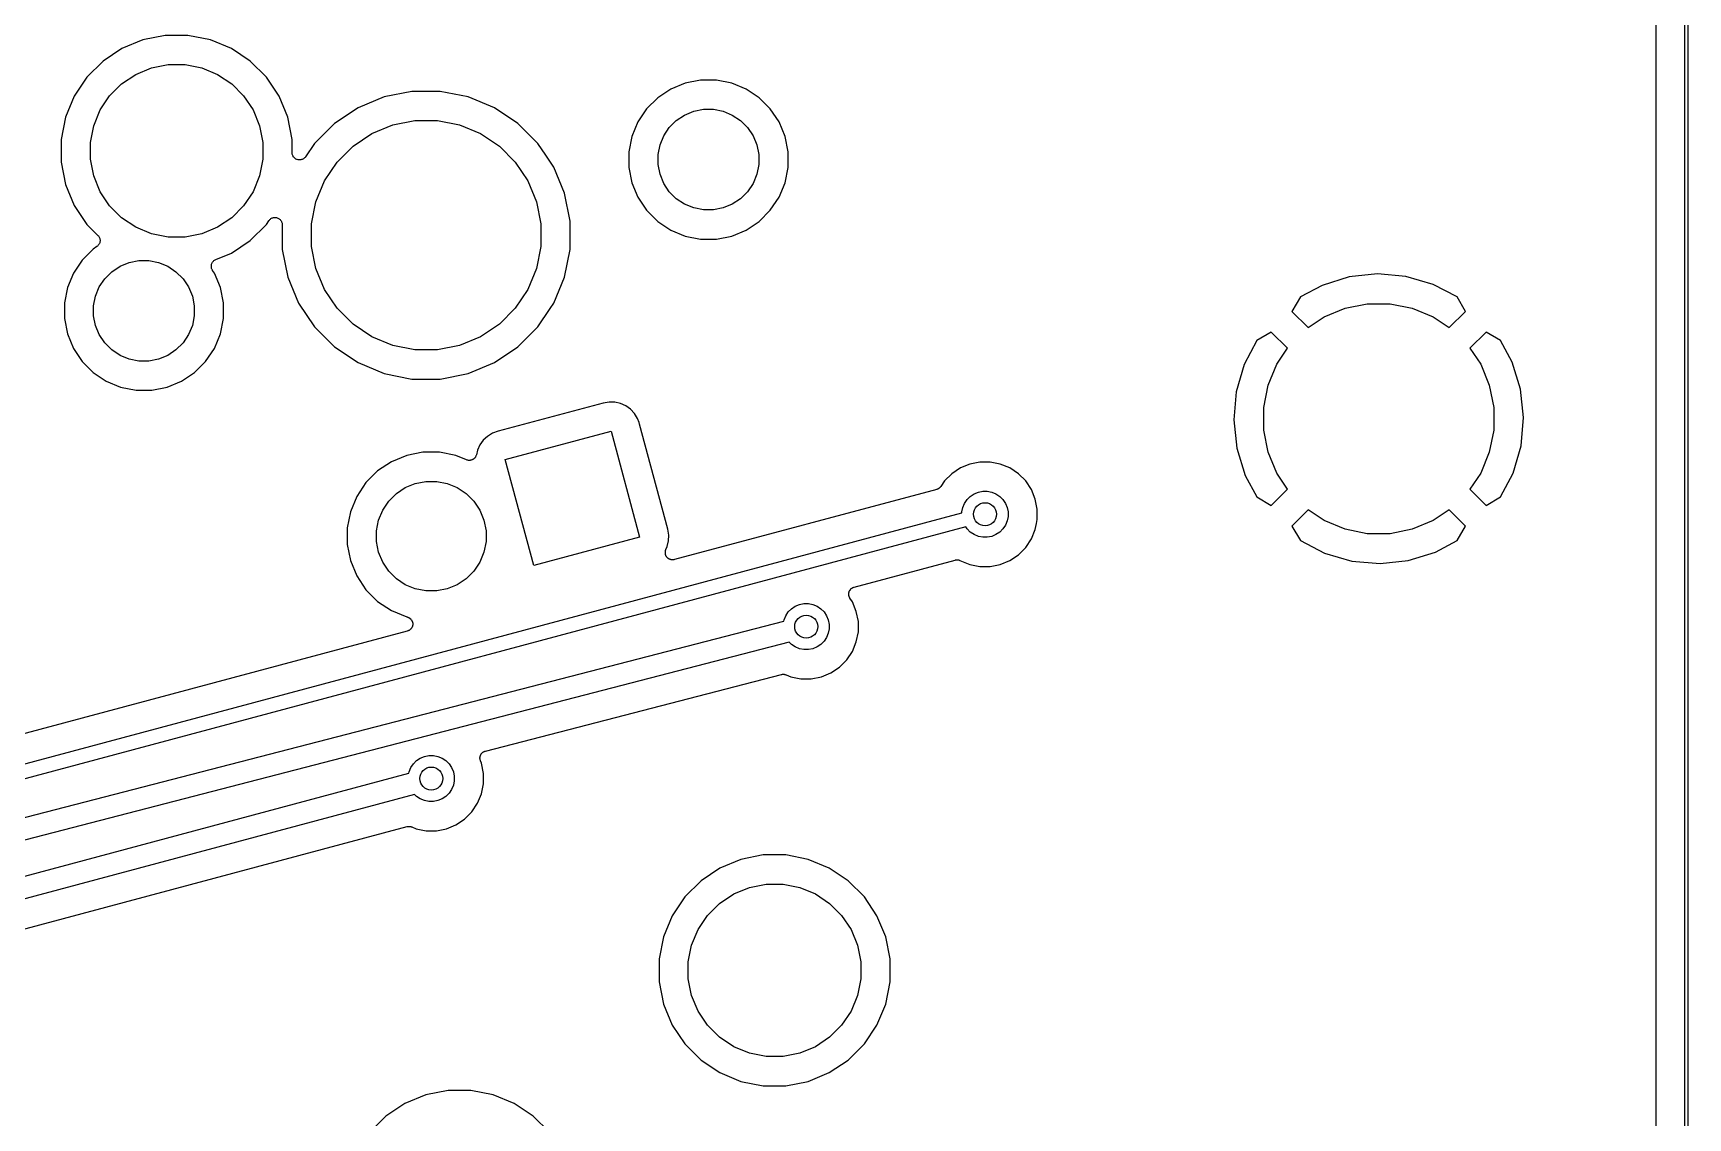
# Model space of a CAD drawing. Extents: x 0.5 to 11.2, y -6.4 to -1.8.
# Drawn here: x 10.067 to 11.199, y -3.124 to -2.381 of the extents above; entities that cross this region are included whole.
import ezdxf

# ---------------------------------------------------------------- set-up
doc = ezdxf.new("R2010")
doc.units = 0
doc.header["$MEASUREMENT"] = 0
doc.layers.add('BLACK', color=7, linetype='CONTINUOUS')

msp = doc.modelspace()

# ---------------------------------------------------------------- linework, layer by layer
at = {"layer": 'BLACK', "linetype": 'CONTINUOUS'}
for p, q in [((11.1771, -2.06749), (11.1771, -4.15216)), ((11.1971, -4.15338), (11.1971, -2.06693)), ((11.1991, -2.06688), (11.1991, -4.15348)), ((10.1418, -2.3855), (10.1274, -2.39146)), ((10.1571, -2.38247), (10.1418, -2.3855)), ((10.1726, -2.38247), (10.1571, -2.38247)), ((10.1879, -2.3855), (10.1726, -2.38247)), ((10.2023, -2.39146), (10.1879, -2.3855)), ((10.1145, -2.40012), (10.1034, -2.41113)), ((10.1274, -2.39146), (10.1145, -2.40012)), ((10.2152, -2.40012), (10.2023, -2.39146)), ((10.2263, -2.41113), (10.2152, -2.40012)), ((10.1034, -2.41113), (10.0948, -2.42407)), ((10.1272, -2.41565), (10.1369, -2.40919)), ((10.1369, -2.40919), (10.1476, -2.40474)), ((10.1476, -2.40474), (10.159, -2.40247)), ((10.159, -2.40247), (10.1707, -2.40247)), ((10.1707, -2.40247), (10.1821, -2.40474)), ((10.1821, -2.40474), (10.1928, -2.40919)), ((10.1928, -2.40919), (10.2025, -2.41565)), ((10.2349, -2.42407), (10.2263, -2.41113)), ((10.119, -2.42388), (10.1272, -2.41565)), ((10.2025, -2.41565), (10.2107, -2.42388)), ((10.3259, -2.42079), (10.3069, -2.42458)), ((10.3453, -2.42079), (10.3259, -2.42079)), ((10.3643, -2.42458), (10.3453, -2.42079)), ((10.503, -2.41928), (10.4941, -2.42523)), ((10.5129, -2.41517), (10.503, -2.41928)), ((10.5234, -2.41308), (10.5129, -2.41517)), ((10.5342, -2.41308), (10.5234, -2.41308)), ((10.5447, -2.41517), (10.5342, -2.41308)), ((10.5546, -2.41928), (10.5447, -2.41517)), ((10.5635, -2.42523), (10.5546, -2.41928)), ((10.0948, -2.42407), (10.0888, -2.43846)), ((10.1081, -2.4443), (10.1125, -2.43355)), ((10.1125, -2.43355), (10.119, -2.42388)), ((10.2107, -2.42388), (10.2172, -2.43355)), ((10.2172, -2.43355), (10.2216, -2.4443)), ((10.2409, -2.43846), (10.2349, -2.42407)), ((10.289, -2.432), (10.2728, -2.44278)), ((10.3069, -2.42458), (10.289, -2.432)), ((10.3823, -2.432), (10.3643, -2.42458)), ((10.3984, -2.44278), (10.3823, -2.432)), ((10.4865, -2.43282), (10.4805, -2.44174)), ((10.4941, -2.42523), (10.4865, -2.43282)), ((10.5125, -2.437), (10.5188, -2.4344)), ((10.5188, -2.4344), (10.5254, -2.43308)), ((10.5254, -2.43308), (10.5322, -2.43308)), ((10.5322, -2.43308), (10.5388, -2.4344)), ((10.5388, -2.4344), (10.5451, -2.437)), ((10.5711, -2.43282), (10.5635, -2.42523)), ((10.5771, -2.44174), (10.5711, -2.43282)), ((10.0888, -2.43846), (10.0858, -2.45374)), ((10.1058, -2.45571), (10.1081, -2.4443)), ((10.2216, -2.4443), (10.2239, -2.45571)), ((10.2439, -2.45374), (10.2409, -2.43846)), ((10.2728, -2.44278), (10.2591, -2.4565)), ((10.2984, -2.44973), (10.3127, -2.44381)), ((10.3127, -2.44381), (10.3279, -2.44079)), ((10.3279, -2.44079), (10.3433, -2.44079)), ((10.3433, -2.44079), (10.3585, -2.44381)), ((10.3585, -2.44381), (10.3728, -2.44973)), ((10.4121, -2.4565), (10.3984, -2.44278)), ((10.4805, -2.44174), (10.4764, -2.45165)), ((10.4983, -2.45121), (10.502, -2.44557)), ((10.502, -2.44557), (10.5068, -2.44077)), ((10.5068, -2.44077), (10.5125, -2.437)), ((10.5451, -2.437), (10.5508, -2.44077)), ((10.5508, -2.44077), (10.5556, -2.44557)), ((10.5556, -2.44557), (10.5593, -2.45121)), ((10.5812, -2.45165), (10.5771, -2.44174)), ((10.0858, -2.45374), (10.0858, -2.46931)), ((10.1058, -2.46734), (10.1058, -2.45571)), ((10.2239, -2.45571), (10.2239, -2.46734)), ((10.2439, -2.46278), (10.2439, -2.45374)), ((10.2591, -2.4565), (10.2531, -2.46555)), ((10.2856, -2.45832), (10.2984, -2.44973)), ((10.3728, -2.44973), (10.3857, -2.45832)), ((10.4174, -2.46445), (10.4121, -2.4565)), ((10.4764, -2.45165), (10.4744, -2.46216)), ((10.4944, -2.46413), (10.4957, -2.45748)), ((10.4957, -2.45748), (10.4983, -2.45121)), ((10.5593, -2.45121), (10.5619, -2.45748)), ((10.5619, -2.45748), (10.5633, -2.46413)), ((10.5833, -2.46216), (10.5812, -2.45165)), ((10.1081, -2.47875), (10.1058, -2.46734)), ((10.2239, -2.46734), (10.2216, -2.47875)), ((10.2439, -2.46325), (10.2439, -2.46278)), ((10.244, -2.46373), (10.2439, -2.46325)), ((10.244, -2.46374), (10.244, -2.46373)), ((10.244, -2.46375), (10.244, -2.46374)), ((10.2441, -2.46421), (10.244, -2.46375)), ((10.2443, -2.46467), (10.2441, -2.46421)), ((10.2443, -2.46468), (10.2443, -2.46467)), ((10.2443, -2.46467), (10.2443, -2.46467)), ((10.2445, -2.46511), (10.2443, -2.46468)), ((10.2447, -2.46553), (10.2445, -2.46511)), ((10.2447, -2.46554), (10.2447, -2.46553)), ((10.245, -2.46591), (10.2447, -2.46554)), ((10.2447, -2.46554), (10.2447, -2.46554)), ((10.2453, -2.46629), (10.245, -2.46591)), ((10.2454, -2.4663), (10.2453, -2.46629)), ((10.2453, -2.46629), (10.2453, -2.46629)), ((10.2457, -2.46661), (10.2454, -2.4663)), ((10.2461, -2.46691), (10.2457, -2.46661)), ((10.2461, -2.46692), (10.2461, -2.46691)), ((10.2465, -2.46715), (10.2461, -2.46692)), ((10.2461, -2.46692), (10.2461, -2.46692)), ((10.247, -2.46738), (10.2465, -2.46715)), ((10.2474, -2.46753), (10.247, -2.46738)), ((10.247, -2.46738), (10.247, -2.46738)), ((10.247, -2.46738), (10.247, -2.46738)), ((10.2479, -2.46767), (10.2474, -2.46753)), ((10.2484, -2.46772), (10.2479, -2.46767)), ((10.2479, -2.46767), (10.2479, -2.46767)), ((10.2479, -2.46767), (10.2479, -2.46767)), ((10.2489, -2.46778), (10.2484, -2.46772)), ((10.2493, -2.46773), (10.2489, -2.46778)), ((10.2489, -2.46778), (10.2489, -2.46777)), ((10.2489, -2.46777), (10.2489, -2.46778)), ((10.2498, -2.46769), (10.2493, -2.46773)), ((10.2503, -2.46755), (10.2498, -2.46769)), ((10.2498, -2.46769), (10.2498, -2.46769)), ((10.2498, -2.46769), (10.2498, -2.46769)), ((10.2508, -2.46742), (10.2503, -2.46755)), ((10.2512, -2.46719), (10.2508, -2.46741)), ((10.2508, -2.46741), (10.2508, -2.46741)), ((10.2508, -2.46741), (10.2508, -2.46742)), ((10.2516, -2.46697), (10.2512, -2.46719)), ((10.252, -2.46666), (10.2516, -2.46696)), ((10.2516, -2.46696), (10.2516, -2.46696)), ((10.2516, -2.46696), (10.2516, -2.46697)), ((10.2524, -2.46636), (10.252, -2.46666)), ((10.2527, -2.46598), (10.2524, -2.46635)), ((10.2524, -2.46635), (10.2524, -2.46635)), ((10.2524, -2.46635), (10.2524, -2.46636)), ((10.253, -2.46561), (10.2527, -2.46598)), ((10.2531, -2.46555), (10.253, -2.4656)), ((10.253, -2.4656), (10.253, -2.4656)), ((10.253, -2.4656), (10.253, -2.4656)), ((10.253, -2.4656), (10.253, -2.46561)), ((10.2746, -2.46925), (10.2856, -2.45832)), ((10.3857, -2.45832), (10.3966, -2.46925)), ((10.4229, -2.47263), (10.4174, -2.46445)), ((10.4174, -2.46445), (10.4174, -2.46445)), ((10.4744, -2.46216), (10.4744, -2.47289)), ((10.4944, -2.47092), (10.4944, -2.46413)), ((10.5633, -2.46413), (10.5633, -2.47092)), ((10.5833, -2.47289), (10.5833, -2.46216)), ((10.0858, -2.46931), (10.0888, -2.48458)), ((10.1125, -2.48949), (10.1081, -2.47875)), ((10.2216, -2.47875), (10.2172, -2.48949)), ((10.2661, -2.48211), (10.2746, -2.46925)), ((10.3966, -2.46925), (10.4052, -2.48211)), ((10.4303, -2.49056), (10.4229, -2.47263)), ((10.4744, -2.47289), (10.4764, -2.48341)), ((10.4957, -2.47758), (10.4944, -2.47092)), ((10.4983, -2.48385), (10.4957, -2.47758)), ((10.5619, -2.47758), (10.5593, -2.48385)), ((10.5633, -2.47092), (10.5619, -2.47758)), ((10.5812, -2.48341), (10.5833, -2.47289)), ((10.0888, -2.48458), (10.0948, -2.49897)), ((10.119, -2.49917), (10.1125, -2.48949)), ((10.2172, -2.48949), (10.2107, -2.49917)), ((10.2601, -2.49639), (10.2661, -2.48211)), ((10.4052, -2.48211), (10.4111, -2.49639)), ((10.4341, -2.50959), (10.4303, -2.49056)), ((10.4764, -2.48341), (10.4805, -2.49332)), ((10.502, -2.48949), (10.4983, -2.48385)), ((10.5068, -2.49429), (10.502, -2.48949)), ((10.5556, -2.48949), (10.5508, -2.49429)), ((10.5593, -2.48385), (10.5556, -2.48949)), ((10.5771, -2.49332), (10.5812, -2.48341)), ((10.0948, -2.49897), (10.1034, -2.51192)), ((10.1272, -2.50739), (10.119, -2.49917)), ((10.2107, -2.49917), (10.2025, -2.50739)), ((10.2571, -2.51156), (10.2601, -2.49639)), ((10.4111, -2.49639), (10.4141, -2.51156)), ((10.4805, -2.49332), (10.4865, -2.50224)), ((10.4865, -2.50224), (10.4941, -2.50982)), ((10.5125, -2.49806), (10.5068, -2.49429)), ((10.5188, -2.50065), (10.5125, -2.49806)), ((10.5254, -2.50198), (10.5188, -2.50065)), ((10.5322, -2.50198), (10.5254, -2.50198)), ((10.5388, -2.50065), (10.5322, -2.50198)), ((10.5451, -2.49806), (10.5388, -2.50065)), ((10.5508, -2.49429), (10.5451, -2.49806)), ((10.5635, -2.50982), (10.5711, -2.50224)), ((10.5711, -2.50224), (10.5771, -2.49332)), ((10.1034, -2.51192), (10.1109, -2.51942)), ((10.1369, -2.51386), (10.1272, -2.50739)), ((10.1476, -2.51831), (10.1369, -2.51386)), ((10.1928, -2.51386), (10.1821, -2.51831)), ((10.2025, -2.50739), (10.1928, -2.51386)), ((10.2152, -2.52293), (10.2263, -2.51192)), ((10.2263, -2.51192), (10.228, -2.50936)), ((10.228, -2.5093), (10.2283, -2.50892)), ((10.228, -2.50931), (10.228, -2.5093)), ((10.228, -2.50936), (10.228, -2.50931)), ((10.228, -2.50931), (10.228, -2.50931)), ((10.228, -2.50931), (10.228, -2.50931)), ((10.2283, -2.50892), (10.2286, -2.50857)), ((10.2286, -2.50856), (10.229, -2.50825)), ((10.2286, -2.50857), (10.2286, -2.50856)), ((10.2286, -2.50856), (10.2286, -2.50856)), ((10.229, -2.50825), (10.2294, -2.50796)), ((10.2294, -2.50795), (10.2298, -2.50773)), ((10.2294, -2.50796), (10.2294, -2.50795)), ((10.2294, -2.50795), (10.2294, -2.50795)), ((10.2298, -2.50773), (10.2302, -2.5075)), ((10.2302, -2.5075), (10.2302, -2.5075)), ((10.2302, -2.5075), (10.2303, -2.5075)), ((10.2303, -2.5075), (10.2307, -2.50736)), ((10.2307, -2.50736), (10.2312, -2.50723)), ((10.2312, -2.50723), (10.2317, -2.50718)), ((10.2312, -2.50723), (10.2312, -2.50723)), ((10.2312, -2.50723), (10.2312, -2.50723)), ((10.2317, -2.50718), (10.2322, -2.50714)), ((10.2322, -2.50714), (10.2322, -2.50714)), ((10.2322, -2.50714), (10.2322, -2.50714)), ((10.2322, -2.50714), (10.2326, -2.50719)), ((10.2326, -2.50719), (10.2331, -2.50724)), ((10.2331, -2.50724), (10.2331, -2.50724)), ((10.2331, -2.50724), (10.2331, -2.50724)), ((10.2331, -2.50724), (10.2336, -2.50739)), ((10.2336, -2.50739), (10.2341, -2.50753)), ((10.2341, -2.50753), (10.2341, -2.50753)), ((10.2341, -2.50753), (10.2341, -2.50753)), ((10.2341, -2.50753), (10.2345, -2.50777)), ((10.2345, -2.50777), (10.2349, -2.50799)), ((10.2349, -2.50799), (10.2349, -2.508)), ((10.2349, -2.508), (10.2349, -2.508)), ((10.2349, -2.508), (10.2353, -2.50831)), ((10.2353, -2.50831), (10.2357, -2.50862)), ((10.2357, -2.50862), (10.2357, -2.50862)), ((10.2357, -2.50862), (10.2357, -2.50863)), ((10.2357, -2.50863), (10.236, -2.50899)), ((10.236, -2.50899), (10.2363, -2.50937)), ((10.2363, -2.50937), (10.2363, -2.50938)), ((10.2363, -2.50938), (10.2363, -2.50938)), ((10.2363, -2.50938), (10.2365, -2.50981)), ((10.2365, -2.50981), (10.2367, -2.51023)), ((10.2367, -2.51023), (10.2367, -2.51024)), ((10.2367, -2.51024), (10.2367, -2.51025)), ((10.2367, -2.51025), (10.2369, -2.51071)), ((10.2369, -2.51071), (10.237, -2.51117)), ((10.237, -2.51117), (10.237, -2.51117)), ((10.237, -2.51117), (10.237, -2.51118)), ((10.237, -2.51118), (10.2371, -2.51166)), ((10.2371, -2.51166), (10.2371, -2.51214)), ((10.2371, -2.51214), (10.2371, -2.52899)), ((10.2571, -2.52702), (10.2571, -2.51156)), ((10.4141, -2.51156), (10.4141, -2.52702)), ((10.4341, -2.52899), (10.4341, -2.50959)), ((10.4941, -2.50982), (10.503, -2.51578)), ((10.5546, -2.51578), (10.5635, -2.50982)), ((10.1109, -2.51942), (10.111, -2.51945)), ((10.111, -2.51945), (10.111, -2.51945)), ((10.111, -2.51945), (10.111, -2.51945)), ((10.111, -2.51945), (10.111, -2.51947)), ((10.111, -2.51947), (10.1113, -2.51984)), ((10.1113, -2.51984), (10.1116, -2.52021)), ((10.1116, -2.52021), (10.1116, -2.52022)), ((10.1116, -2.52022), (10.1116, -2.52023)), ((10.1116, -2.52023), (10.1118, -2.52065)), ((10.1118, -2.52532), (10.1116, -2.52574)), ((10.1118, -2.52065), (10.112, -2.52107)), ((10.112, -2.52491), (10.1118, -2.52532)), ((10.112, -2.52107), (10.112, -2.52109)), ((10.112, -2.52109), (10.1121, -2.5211)), ((10.1122, -2.52443), (10.112, -2.52488)), ((10.112, -2.52488), (10.112, -2.5249)), ((10.112, -2.5249), (10.112, -2.52491)), ((10.1121, -2.5211), (10.1122, -2.52155)), ((10.1122, -2.52155), (10.1123, -2.52201)), ((10.1123, -2.52398), (10.1122, -2.52443)), ((10.1123, -2.52201), (10.1123, -2.52202)), ((10.1123, -2.52202), (10.1123, -2.52204)), ((10.1123, -2.52204), (10.1124, -2.5225)), ((10.1124, -2.52348), (10.1123, -2.52395)), ((10.1123, -2.52395), (10.1123, -2.52396)), ((10.1123, -2.52396), (10.1123, -2.52398)), ((10.1124, -2.5225), (10.1124, -2.52298)), ((10.1124, -2.52298), (10.1124, -2.52299)), ((10.1124, -2.52299), (10.1124, -2.52301)), ((10.1124, -2.52301), (10.1124, -2.52348)), ((10.159, -2.52058), (10.1476, -2.51831)), ((10.1707, -2.52058), (10.159, -2.52058)), ((10.1821, -2.51831), (10.1707, -2.52058)), ((10.2023, -2.53158), (10.2152, -2.52293)), ((10.503, -2.51578), (10.5129, -2.51988)), ((10.5129, -2.51988), (10.5234, -2.52198)), ((10.5234, -2.52198), (10.5342, -2.52198)), ((10.5342, -2.52198), (10.5447, -2.51988)), ((10.5447, -2.51988), (10.5546, -2.51578)), ((10.1001, -2.53635), (10.0942, -2.54526)), ((10.1077, -2.52876), (10.1001, -2.53635)), ((10.1102, -2.52711), (10.1077, -2.52876)), ((10.1106, -2.52681), (10.1102, -2.52711)), ((10.1109, -2.52652), (10.1106, -2.52681)), ((10.1112, -2.52613), (10.1109, -2.5265)), ((10.1109, -2.5265), (10.1109, -2.52651)), ((10.1109, -2.52651), (10.1109, -2.52652)), ((10.1115, -2.52577), (10.1112, -2.52613)), ((10.1116, -2.52575), (10.1115, -2.52577)), ((10.1116, -2.52574), (10.1116, -2.52575)), ((10.1324, -2.53793), (10.139, -2.53661)), ((10.139, -2.53661), (10.1458, -2.53661)), ((10.1458, -2.53661), (10.1525, -2.53793)), ((10.1901, -2.53704), (10.1904, -2.53674)), ((10.1904, -2.53674), (10.1908, -2.53644)), ((10.1908, -2.53642), (10.1912, -2.5362)), ((10.1908, -2.53643), (10.1908, -2.53642)), ((10.1908, -2.53644), (10.1908, -2.53643)), ((10.1912, -2.5362), (10.1917, -2.53598)), ((10.1917, -2.53598), (10.2023, -2.53158)), ((10.2371, -2.52899), (10.2409, -2.54802)), ((10.2601, -2.54219), (10.2571, -2.52702)), ((10.4141, -2.52702), (10.4111, -2.54219)), ((10.4303, -2.54802), (10.4341, -2.52899)), ((10.0942, -2.54526), (10.0901, -2.55517)), ((10.1157, -2.5491), (10.1205, -2.5443)), ((10.1205, -2.5443), (10.1261, -2.54053)), ((10.1261, -2.54053), (10.1324, -2.53793)), ((10.1525, -2.53793), (10.1587, -2.54053)), ((10.1587, -2.54053), (10.1644, -2.5443)), ((10.1644, -2.5443), (10.1692, -2.5491)), ((10.1886, -2.54007), (10.1887, -2.5396)), ((10.1886, -2.54054), (10.1886, -2.54007)), ((10.1886, -2.54056), (10.1886, -2.54054)), ((10.1886, -2.54057), (10.1886, -2.54056)), ((10.1886, -2.54104), (10.1886, -2.54057)), ((10.1887, -2.54152), (10.1886, -2.54104)), ((10.1887, -2.53957), (10.1888, -2.53912)), ((10.1887, -2.53959), (10.1887, -2.53957)), ((10.1887, -2.5396), (10.1887, -2.53959)), ((10.1887, -2.54153), (10.1887, -2.54152)), ((10.1887, -2.54155), (10.1887, -2.54153)), ((10.1888, -2.542), (10.1887, -2.54155)), ((10.1888, -2.53912), (10.189, -2.53867)), ((10.1889, -2.54245), (10.1888, -2.542)), ((10.1889, -2.54247), (10.1889, -2.54245)), ((10.1889, -2.54248), (10.1889, -2.54247)), ((10.1892, -2.54289), (10.1889, -2.54248)), ((10.189, -2.53864), (10.1892, -2.53823)), ((10.189, -2.53866), (10.189, -2.53864)), ((10.189, -2.53867), (10.189, -2.53866)), ((10.1892, -2.53823), (10.1894, -2.53781)), ((10.1894, -2.54332), (10.1892, -2.54289)), ((10.1894, -2.53779), (10.1897, -2.53743)), ((10.1894, -2.5378), (10.1894, -2.53779)), ((10.1894, -2.53781), (10.1894, -2.5378)), ((10.1894, -2.54334), (10.1894, -2.54332)), ((10.1894, -2.54335), (10.1894, -2.54334)), ((10.1894, -2.54338), (10.1894, -2.54335)), ((10.1894, -2.54335), (10.1894, -2.54335)), ((10.1907, -2.54526), (10.1894, -2.54338)), ((10.1897, -2.53743), (10.1901, -2.53706)), ((10.1901, -2.53705), (10.1901, -2.53704)), ((10.1901, -2.53706), (10.1901, -2.53705)), ((10.1948, -2.55517), (10.1907, -2.54526)), ((10.2409, -2.54802), (10.2483, -2.56595)), ((10.2661, -2.55648), (10.2601, -2.54219)), ((10.4111, -2.54219), (10.4052, -2.55648)), ((10.4229, -2.56595), (10.4303, -2.54802)), ((10.9673, -2.54786), (10.9487, -2.55368)), ((10.9866, -2.54579), (10.9673, -2.54786)), ((11.006, -2.54752), (10.9866, -2.54579)), ((11.0247, -2.55301), (11.006, -2.54752)), ((10.0901, -2.55517), (10.088, -2.56569)), ((10.1093, -2.56101), (10.1119, -2.55474)), ((10.1119, -2.55474), (10.1157, -2.5491)), ((10.1692, -2.5491), (10.173, -2.55474)), ((10.173, -2.55474), (10.1756, -2.56101)), ((10.1969, -2.56569), (10.1948, -2.55517)), ((10.2746, -2.56933), (10.2661, -2.55648)), ((10.4052, -2.55648), (10.3966, -2.56933)), ((10.9487, -2.55368), (10.9339, -2.56157)), ((11.0411, -2.56159), (11.0247, -2.55301)), ((10.088, -2.56569), (10.088, -2.57642)), ((10.108, -2.56766), (10.1093, -2.56101)), ((10.108, -2.57445), (10.108, -2.56766)), ((10.1756, -2.56101), (10.1769, -2.56766)), ((10.1769, -2.56766), (10.1769, -2.57445)), ((10.1969, -2.57642), (10.1969, -2.56569)), ((10.2483, -2.56595), (10.2591, -2.58208)), ((10.2856, -2.58027), (10.2746, -2.56933)), ((10.3966, -2.56933), (10.3857, -2.58027)), ((10.4121, -2.58208), (10.4205, -2.56949)), ((10.4205, -2.56949), (10.4229, -2.56595)), ((10.9339, -2.56157), (10.9281, -2.57147)), ((10.9502, -2.57522), (10.9645, -2.56929)), ((10.9645, -2.56929), (10.9797, -2.56626)), ((10.9797, -2.56626), (10.9953, -2.56626)), ((10.9953, -2.56626), (11.0105, -2.56929)), ((11.0105, -2.56929), (11.0248, -2.57522)), ((11.0469, -2.57147), (11.0411, -2.56159)), ((10.088, -2.57642), (10.0901, -2.58694)), ((10.1093, -2.5811), (10.108, -2.57445)), ((10.1119, -2.58737), (10.1093, -2.5811)), ((10.1756, -2.5811), (10.173, -2.58737)), ((10.1769, -2.57445), (10.1756, -2.5811)), ((10.1948, -2.58694), (10.1969, -2.57642)), ((10.2591, -2.58208), (10.2728, -2.5958)), ((10.2984, -2.58886), (10.2856, -2.58027)), ((10.3857, -2.58027), (10.3728, -2.58886)), ((10.3984, -2.5958), (10.4121, -2.58208)), ((10.9281, -2.57147), (10.9392, -2.58257)), ((10.9392, -2.58257), (10.9502, -2.57522)), ((11.0248, -2.57522), (11.0358, -2.58257)), ((11.0358, -2.58257), (11.0469, -2.57147)), ((10.0901, -2.58694), (10.0942, -2.59685)), ((10.1157, -2.59301), (10.1119, -2.58737)), ((10.1205, -2.59781), (10.1157, -2.59301)), ((10.1692, -2.59301), (10.1644, -2.59781)), ((10.173, -2.58737), (10.1692, -2.59301)), ((10.1907, -2.59685), (10.1948, -2.58694)), ((10.3127, -2.59477), (10.2984, -2.58886)), ((10.3728, -2.58886), (10.3585, -2.59477)), ((10.9041, -2.59143), (10.8955, -2.60783)), ((10.914, -2.58561), (10.9041, -2.59143)), ((10.9251, -2.59671), (10.914, -2.58561)), ((11.061, -2.58561), (11.0499, -2.59671)), ((11.0709, -2.59144), (11.061, -2.58561)), ((11.0788, -2.60621), (11.0709, -2.59144)), ((10.0942, -2.59685), (10.1001, -2.60576)), ((10.1261, -2.60158), (10.1205, -2.59781)), ((10.1324, -2.60418), (10.1261, -2.60158)), ((10.139, -2.6055), (10.1324, -2.60418)), ((10.1525, -2.60418), (10.1458, -2.6055)), ((10.1587, -2.60158), (10.1525, -2.60418)), ((10.1644, -2.59781), (10.1587, -2.60158)), ((10.1847, -2.60576), (10.1907, -2.59685)), ((10.2728, -2.5958), (10.289, -2.60658)), ((10.3279, -2.59779), (10.3127, -2.59477)), ((10.3433, -2.59779), (10.3279, -2.59779)), ((10.3585, -2.59477), (10.3433, -2.59779)), ((10.3823, -2.60658), (10.3984, -2.5958)), ((10.9177, -2.6077), (10.9251, -2.59671)), ((11.0499, -2.59671), (11.0573, -2.6077)), ((10.1001, -2.60576), (10.1077, -2.61335)), ((10.1077, -2.61335), (10.1166, -2.61931)), ((10.1458, -2.6055), (10.139, -2.6055)), ((10.1682, -2.61931), (10.1771, -2.61335)), ((10.1771, -2.61335), (10.1847, -2.60576)), ((10.289, -2.60658), (10.3069, -2.61401)), ((10.3069, -2.61401), (10.3259, -2.61779)), ((10.3453, -2.61779), (10.3643, -2.61401)), ((10.3643, -2.61401), (10.3823, -2.60658)), ((10.8955, -2.60783), (10.89, -2.62649)), ((10.9118, -2.62203), (10.9177, -2.6077)), ((11.0573, -2.6077), (11.0632, -2.62203)), ((11.0846, -2.6248), (11.0788, -2.60621)), ((10.1166, -2.61931), (10.1265, -2.62341)), ((10.1265, -2.62341), (10.1371, -2.6255)), ((10.1371, -2.6255), (10.1478, -2.6255)), ((10.1478, -2.6255), (10.1583, -2.62341)), ((10.1583, -2.62341), (10.1682, -2.61931)), ((10.3259, -2.61779), (10.3453, -2.61779)), ((10.89, -2.62649), (10.8883, -2.64586)), ((10.9088, -2.63724), (10.9118, -2.62203)), ((11.0632, -2.62203), (11.0662, -2.63724)), ((11.0867, -2.64414), (11.0846, -2.6248)), ((10.4567, -2.63424), (10.3848, -2.65352)), ((10.4609, -2.63355), (10.4567, -2.63424)), ((10.4648, -2.63368), (10.4609, -2.63355)), ((10.4687, -2.63458), (10.4648, -2.63368)), ((10.4722, -2.6362), (10.4687, -2.63458)), ((10.4754, -2.6385), (10.4722, -2.6362)), ((10.4781, -2.64137), (10.4754, -2.6385)), ((10.9088, -2.65276), (10.9088, -2.63724)), ((11.0662, -2.63724), (11.0662, -2.65276)), ((10.4802, -2.64472), (10.4781, -2.64137)), ((10.4813, -2.64767), (10.4802, -2.64472)), ((10.4817, -2.64864), (10.4813, -2.64767)), ((10.4813, -2.64767), (10.4813, -2.64767)), ((10.501, -2.72061), (10.4817, -2.64864)), ((10.8883, -2.64586), (10.8904, -2.6652)), ((11.085, -2.66351), (11.0867, -2.64414)), ((10.3746, -2.65977), (10.3723, -2.66297)), ((10.3775, -2.65708), (10.3746, -2.65977)), ((10.3809, -2.65499), (10.3775, -2.65708)), ((10.3848, -2.65352), (10.3809, -2.65499)), ((10.3897, -2.67302), (10.4622, -2.65361)), ((10.4622, -2.65361), (10.4816, -2.72605)), ((10.9118, -2.66797), (10.9088, -2.65276)), ((11.0662, -2.65276), (11.0632, -2.66797)), ((10.3223, -2.67013), (10.3118, -2.67446)), ((10.3334, -2.66792), (10.3223, -2.67013)), ((10.3447, -2.66792), (10.3334, -2.66792)), ((10.3559, -2.67013), (10.3447, -2.66792)), ((10.3632, -2.67317), (10.3559, -2.67013)), ((10.3682, -2.67247), (10.3679, -2.67272)), ((10.3685, -2.67224), (10.3682, -2.67247)), ((10.3686, -2.67217), (10.3685, -2.67224)), ((10.3689, -2.6718), (10.3686, -2.67211)), ((10.3686, -2.67211), (10.3686, -2.67217)), ((10.3691, -2.67151), (10.3689, -2.6718)), ((10.3692, -2.67143), (10.3691, -2.67151)), ((10.3693, -2.67136), (10.3692, -2.67143)), ((10.3694, -2.67101), (10.3693, -2.67136)), ((10.3696, -2.67068), (10.3694, -2.67101)), ((10.3697, -2.67058), (10.3696, -2.67068)), ((10.3698, -2.67012), (10.3697, -2.6705)), ((10.3697, -2.6705), (10.3697, -2.67058)), ((10.37, -2.66976), (10.3698, -2.67012)), ((10.3707, -2.66656), (10.37, -2.66969)), ((10.37, -2.66969), (10.37, -2.66976)), ((10.3723, -2.66297), (10.3707, -2.66656)), ((10.8904, -2.6652), (10.8962, -2.68379)), ((10.9177, -2.6823), (10.9118, -2.66797)), ((11.0632, -2.66797), (11.0573, -2.6823)), ((11.0795, -2.68217), (11.085, -2.66351)), ((10.3024, -2.68075), (10.2944, -2.68876)), ((10.3118, -2.67446), (10.3024, -2.68075)), ((10.3636, -2.67329), (10.3632, -2.67317)), ((10.3639, -2.67341), (10.3636, -2.67329)), ((10.364, -2.67343), (10.3639, -2.67341)), ((10.3641, -2.67346), (10.364, -2.67343)), ((10.3645, -2.67349), (10.3641, -2.67346)), ((10.3649, -2.67355), (10.3645, -2.67349)), ((10.365, -2.67354), (10.3649, -2.67355)), ((10.3651, -2.67355), (10.365, -2.67354)), ((10.3655, -2.67351), (10.3651, -2.67355)), ((10.3659, -2.67349), (10.3655, -2.67351)), ((10.366, -2.67347), (10.3659, -2.67349)), ((10.3661, -2.67346), (10.366, -2.67347)), ((10.3665, -2.67335), (10.3661, -2.67346)), ((10.3668, -2.67325), (10.3665, -2.67335)), ((10.3669, -2.67321), (10.3668, -2.67325)), ((10.367, -2.67318), (10.3669, -2.67321)), ((10.3674, -2.673), (10.367, -2.67318)), ((10.3677, -2.67283), (10.3674, -2.673)), ((10.3678, -2.67277), (10.3677, -2.67283)), ((10.3679, -2.67272), (10.3678, -2.67277)), ((10.4092, -2.74546), (10.3897, -2.67302)), ((10.6953, -2.68264), (10.6903, -2.68762)), ((10.7012, -2.67873), (10.6953, -2.68264)), ((10.7077, -2.67604), (10.7012, -2.67873)), ((10.7146, -2.67466), (10.7077, -2.67604)), ((10.7216, -2.67466), (10.7146, -2.67466)), ((10.7285, -2.67604), (10.7216, -2.67466)), ((10.735, -2.67873), (10.7285, -2.67604)), ((10.7409, -2.68264), (10.735, -2.67873)), ((10.7459, -2.68762), (10.7409, -2.68264)), ((10.8962, -2.68379), (10.9041, -2.69856)), ((10.9251, -2.69329), (10.9177, -2.6823)), ((11.0573, -2.6823), (11.0499, -2.69329)), ((11.0709, -2.69857), (11.0795, -2.68217)), ((10.2944, -2.68876), (10.2881, -2.69818)), ((10.3152, -2.69629), (10.3213, -2.69219)), ((10.3213, -2.69219), (10.3281, -2.68936)), ((10.3281, -2.68936), (10.3354, -2.68792)), ((10.3354, -2.68792), (10.3428, -2.68792)), ((10.3428, -2.68792), (10.35, -2.68936)), ((10.35, -2.68936), (10.3568, -2.69219)), ((10.3568, -2.69219), (10.363, -2.69629)), ((10.685, -2.6934), (10.5055, -2.74148)), ((10.6852, -2.6933), (10.685, -2.6934)), ((10.6855, -2.69321), (10.6852, -2.6933)), ((10.6857, -2.69313), (10.6855, -2.69321)), ((10.6859, -2.69306), (10.6857, -2.69313)), ((10.6861, -2.6929), (10.6859, -2.69306)), ((10.6864, -2.69276), (10.6861, -2.6929)), ((10.6865, -2.69265), (10.6864, -2.69276)), ((10.6867, -2.69255), (10.6865, -2.69265)), ((10.6869, -2.69234), (10.6867, -2.69255)), ((10.6872, -2.69215), (10.6869, -2.69234)), ((10.6873, -2.69201), (10.6872, -2.69215)), ((10.6874, -2.69188), (10.6873, -2.69201)), ((10.6876, -2.69164), (10.6874, -2.69188)), ((10.6878, -2.69141), (10.6876, -2.69164)), ((10.6903, -2.68762), (10.6878, -2.69135)), ((10.6878, -2.69135), (10.6878, -2.69141)), ((10.7106, -2.69645), (10.7135, -2.69527)), ((10.7135, -2.69527), (10.7165, -2.69466)), ((10.7165, -2.69466), (10.7196, -2.69466)), ((10.7196, -2.69466), (10.7227, -2.69527)), ((10.7227, -2.69527), (10.7255, -2.69645)), ((10.7498, -2.69348), (10.7459, -2.68762)), ((10.7525, -2.69998), (10.7498, -2.69348)), ((10.914, -2.70439), (10.9251, -2.69329)), ((11.0499, -2.69329), (11.061, -2.70439)), ((10.2881, -2.69818), (10.2838, -2.70865)), ((10.3059, -2.70765), (10.31, -2.70151)), ((10.31, -2.70151), (10.3152, -2.69629)), ((10.363, -2.69629), (10.3682, -2.70151)), ((10.3682, -2.70151), (10.3723, -2.70765)), ((10.7023, -2.70886), (10.7029, -2.70582)), ((10.7029, -2.70582), (10.7041, -2.70295)), ((10.7041, -2.70295), (10.7059, -2.70037)), ((10.7059, -2.70037), (10.708, -2.69818)), ((10.708, -2.69818), (10.7106, -2.69645)), ((10.7255, -2.69645), (10.7281, -2.69818)), ((10.7281, -2.69818), (10.7303, -2.70037)), ((10.7303, -2.70037), (10.732, -2.70295)), ((10.732, -2.70295), (10.7332, -2.70582)), ((10.7332, -2.70582), (10.7338, -2.70886)), ((10.7538, -2.70689), (10.7525, -2.69998)), ((10.9041, -2.69856), (10.914, -2.70439)), ((11.061, -2.70439), (11.0709, -2.69857)), ((9.96122, -2.90804), (10.7023, -2.70945)), ((10.2838, -2.70865), (10.2816, -2.71975)), ((10.3016, -2.72172), (10.303, -2.71448)), ((10.303, -2.71448), (10.3059, -2.70765)), ((10.3723, -2.70765), (10.3751, -2.71448)), ((10.3751, -2.71448), (10.3766, -2.72172)), ((10.7023, -2.70945), (10.7023, -2.70886)), ((10.732, -2.71787), (10.7303, -2.72045)), ((10.7332, -2.715), (10.732, -2.71787)), ((10.7338, -2.71196), (10.7332, -2.715)), ((10.7338, -2.70886), (10.7338, -2.71196)), ((10.7525, -2.72084), (10.7533, -2.71676)), ((10.7533, -2.71676), (10.7538, -2.71393)), ((10.7533, -2.71676), (10.7533, -2.71676)), ((10.7538, -2.71393), (10.7538, -2.70689)), ((10.9392, -2.70743), (10.9281, -2.71853)), ((10.9502, -2.71478), (10.9392, -2.70743)), ((10.9645, -2.72071), (10.9502, -2.71478)), ((11.0248, -2.71478), (11.0105, -2.72071)), ((11.0358, -2.70743), (11.0248, -2.71478)), ((11.0469, -2.71853), (11.0358, -2.70743)), ((10.705, -2.7191), (9.96383, -2.91769)), ((10.2816, -2.71975), (10.2816, -2.73108)), ((10.3016, -2.72911), (10.3016, -2.72172)), ((10.303, -2.73636), (10.3016, -2.72911)), ((10.3766, -2.72911), (10.3751, -2.73636)), ((10.3766, -2.72172), (10.3766, -2.72911)), ((10.4816, -2.72605), (10.4092, -2.74546)), ((10.5006, -2.73251), (10.5015, -2.72868)), ((10.5017, -2.72474), (10.501, -2.72061)), ((10.5015, -2.72868), (10.5017, -2.72474)), ((10.7059, -2.72045), (10.705, -2.7191)), ((10.708, -2.72264), (10.7059, -2.72045)), ((10.7106, -2.72437), (10.708, -2.72264)), ((10.7135, -2.72555), (10.7106, -2.72437)), ((10.7165, -2.72616), (10.7135, -2.72555)), ((10.7196, -2.72616), (10.7165, -2.72616)), ((10.7227, -2.72555), (10.7196, -2.72616)), ((10.7255, -2.72437), (10.7227, -2.72555)), ((10.7281, -2.72264), (10.7255, -2.72437)), ((10.7303, -2.72045), (10.7281, -2.72264)), ((10.7459, -2.7332), (10.7498, -2.72734)), ((10.7498, -2.72734), (10.7525, -2.72084)), ((10.9281, -2.71853), (10.9339, -2.72841)), ((10.9339, -2.72841), (10.9503, -2.73699)), ((10.9797, -2.72374), (10.9645, -2.72071)), ((10.9953, -2.72374), (10.9797, -2.72374)), ((11.0105, -2.72071), (10.9953, -2.72374)), ((11.0263, -2.73632), (11.0411, -2.72843)), ((11.0411, -2.72843), (11.0469, -2.71853)), ((10.2816, -2.73108), (10.2838, -2.74219)), ((10.3059, -2.74318), (10.303, -2.73636)), ((10.3751, -2.73636), (10.3723, -2.74318)), ((10.4993, -2.73574), (10.4994, -2.73551)), ((10.4993, -2.73597), (10.4993, -2.73574)), ((10.4993, -2.73622), (10.4993, -2.73597)), ((10.4993, -2.73648), (10.4993, -2.73622)), ((10.4993, -2.73671), (10.4993, -2.73648)), ((10.4993, -2.73695), (10.4993, -2.73671)), ((10.4993, -2.7372), (10.4993, -2.73695)), ((10.4993, -2.73745), (10.4993, -2.7372)), ((10.4994, -2.73768), (10.4993, -2.73745)), ((10.4994, -2.73551), (10.4995, -2.73527)), ((10.4994, -2.73791), (10.4994, -2.73768)), ((10.4995, -2.73815), (10.4994, -2.73791)), ((10.4995, -2.73502), (10.4996, -2.73481)), ((10.4995, -2.73527), (10.4995, -2.73502)), ((10.4996, -2.73839), (10.4995, -2.73815)), ((10.4996, -2.73481), (10.4997, -2.73459)), ((10.4997, -2.7386), (10.4996, -2.73839)), ((10.4997, -2.73459), (10.5006, -2.73251)), ((10.4997, -2.73882), (10.4997, -2.7386)), ((10.4999, -2.73904), (10.4997, -2.73882)), ((10.5, -2.73927), (10.4999, -2.73904)), ((10.5001, -2.73946), (10.5, -2.73927)), ((10.5003, -2.73966), (10.5001, -2.73946)), ((10.5004, -2.73984), (10.5003, -2.73966)), ((10.5006, -2.74005), (10.5004, -2.73984)), ((10.5008, -2.7402), (10.5006, -2.74005)), ((10.5009, -2.74038), (10.5008, -2.7402)), ((10.5011, -2.74053), (10.5009, -2.74038)), ((10.5013, -2.7407), (10.5011, -2.74053)), ((10.735, -2.74209), (10.7409, -2.73818)), ((10.7409, -2.73818), (10.7459, -2.7332)), ((10.9503, -2.73699), (10.969, -2.74248)), ((11.0077, -2.74214), (11.0263, -2.73632)), ((10.2838, -2.74219), (10.2881, -2.75265)), ((10.31, -2.74932), (10.3059, -2.74318)), ((10.3152, -2.75455), (10.31, -2.74932)), ((10.3682, -2.74932), (10.363, -2.75455)), ((10.3723, -2.74318), (10.3682, -2.74932)), ((10.5015, -2.74081), (10.5013, -2.7407)), ((10.5017, -2.74095), (10.5015, -2.74081)), ((10.5019, -2.74106), (10.5017, -2.74095)), ((10.5022, -2.74119), (10.5019, -2.74106)), ((10.5024, -2.74127), (10.5022, -2.74119)), ((10.5026, -2.74136), (10.5024, -2.74127)), ((10.5028, -2.74143), (10.5026, -2.74136)), ((10.5031, -2.74151), (10.5028, -2.74143)), ((10.5033, -2.74154), (10.5031, -2.74151)), ((10.5035, -2.7416), (10.5033, -2.74154)), ((10.5038, -2.74161), (10.5035, -2.7416)), ((10.504, -2.74164), (10.5038, -2.74161)), ((10.5043, -2.74163), (10.504, -2.74164)), ((10.5045, -2.74164), (10.5043, -2.74163)), ((10.5048, -2.7416), (10.5045, -2.74164)), ((10.505, -2.74159), (10.5048, -2.7416)), ((10.5052, -2.74153), (10.505, -2.74159)), ((10.5055, -2.7415), (10.5052, -2.74153)), ((10.5055, -2.74148), (10.5055, -2.7415)), ((10.6285, -2.76029), (10.6977, -2.74176)), ((10.6977, -2.74175), (10.6979, -2.74172)), ((10.6977, -2.74176), (10.6977, -2.74175)), ((10.6979, -2.74172), (10.698, -2.74169)), ((10.698, -2.74169), (10.6983, -2.74165)), ((10.6983, -2.74165), (10.6987, -2.7416)), ((10.6987, -2.7416), (10.6988, -2.74161)), ((10.6988, -2.74161), (10.699, -2.74159)), ((10.699, -2.74159), (10.6993, -2.74163)), ((10.6993, -2.74163), (10.6997, -2.74164)), ((10.6997, -2.74164), (10.6998, -2.74168)), ((10.6998, -2.74168), (10.6999, -2.74169)), ((10.6999, -2.74169), (10.7003, -2.74179)), ((10.7003, -2.74179), (10.7006, -2.74188)), ((10.7006, -2.74188), (10.7007, -2.74193)), ((10.7007, -2.74193), (10.7009, -2.74197)), ((10.7009, -2.74197), (10.7077, -2.74478)), ((10.7077, -2.74478), (10.7146, -2.74616)), ((10.7146, -2.74616), (10.7216, -2.74616)), ((10.7216, -2.74616), (10.7285, -2.74478)), ((10.7285, -2.74478), (10.735, -2.74209)), ((10.969, -2.74248), (10.9884, -2.74421)), ((10.9884, -2.74421), (11.0077, -2.74214)), ((10.2881, -2.75265), (10.2944, -2.76207)), ((10.2944, -2.76207), (10.3024, -2.77008)), ((10.3213, -2.75865), (10.3152, -2.75455)), ((10.3281, -2.76148), (10.3213, -2.75865)), ((10.3354, -2.76292), (10.3281, -2.76148)), ((10.3428, -2.76292), (10.3354, -2.76292)), ((10.35, -2.76148), (10.3428, -2.76292)), ((10.3568, -2.75865), (10.35, -2.76148)), ((10.363, -2.75455), (10.3568, -2.75865)), ((10.6251, -2.76333), (10.6252, -2.76317)), ((10.6252, -2.76317), (10.6254, -2.76289)), ((10.6254, -2.76289), (10.6255, -2.76261)), ((10.6255, -2.76261), (10.6256, -2.76246)), ((10.6256, -2.76246), (10.6257, -2.76231)), ((10.6257, -2.76231), (10.6259, -2.76207)), ((10.6259, -2.76207), (10.6261, -2.76182)), ((10.6261, -2.76182), (10.6262, -2.7617)), ((10.6262, -2.7617), (10.6263, -2.76156)), ((10.6263, -2.76156), (10.6265, -2.76136)), ((10.6265, -2.76136), (10.6268, -2.76115)), ((10.6268, -2.76115), (10.6269, -2.76106)), ((10.6269, -2.76106), (10.6271, -2.76095)), ((10.6271, -2.76095), (10.6273, -2.7608)), ((10.6273, -2.7608), (10.6276, -2.76064)), ((10.6276, -2.76064), (10.6278, -2.76058)), ((10.6278, -2.76058), (10.6279, -2.76049)), ((10.6279, -2.76049), (10.6282, -2.7604)), ((10.6282, -2.7604), (10.6285, -2.76029)), ((10.3024, -2.77008), (10.3118, -2.77637)), ((10.5856, -2.77513), (10.5882, -2.7734)), ((10.5882, -2.7734), (10.5911, -2.77222)), ((10.5911, -2.77222), (10.5941, -2.77161)), ((10.5941, -2.77161), (10.5972, -2.77161)), ((10.5972, -2.77161), (10.6002, -2.77222)), ((10.6002, -2.77222), (10.6031, -2.7734)), ((10.6031, -2.7734), (10.6057, -2.77513)), ((10.6248, -2.76445), (10.6249, -2.76427)), ((10.6248, -2.76476), (10.6248, -2.76445)), ((10.6248, -2.76507), (10.6248, -2.76476)), ((10.6248, -2.76524), (10.6248, -2.76507)), ((10.6248, -2.76542), (10.6248, -2.76524)), ((10.6249, -2.76573), (10.6248, -2.76542)), ((10.6249, -2.7641), (10.625, -2.7638)), ((10.6249, -2.76427), (10.6249, -2.7641)), ((10.6249, -2.76604), (10.6249, -2.76573)), ((10.6249, -2.76621), (10.6249, -2.76604)), ((10.625, -2.76638), (10.6249, -2.76621)), ((10.625, -2.7638), (10.6251, -2.7635)), ((10.6251, -2.76668), (10.625, -2.76638)), ((10.6251, -2.7635), (10.6251, -2.76333)), ((10.6252, -2.76698), (10.6251, -2.76668)), ((10.6252, -2.76713), (10.6252, -2.76698)), ((10.6253, -2.7673), (10.6252, -2.76713)), ((10.6255, -2.76757), (10.6253, -2.7673)), ((10.6256, -2.76784), (10.6255, -2.76757)), ((10.6256, -2.7679), (10.6256, -2.76784)), ((10.6273, -2.77043), (10.6256, -2.7679)), ((10.63, -2.77693), (10.6273, -2.77043)), ((9.88219, -2.96427), (10.5803, -2.78357)), ((10.3118, -2.77637), (10.3223, -2.78071)), ((10.3223, -2.78071), (10.3224, -2.78073)), ((10.3224, -2.78073), (10.3225, -2.78074)), ((10.3225, -2.78074), (10.3228, -2.78084)), ((10.3228, -2.78084), (10.3231, -2.78092)), ((10.3231, -2.78092), (10.3233, -2.78099)), ((10.3233, -2.78099), (10.3234, -2.78104)), ((10.3234, -2.78104), (10.3237, -2.78119)), ((10.3237, -2.78119), (10.324, -2.78133)), ((10.324, -2.78133), (10.3241, -2.78143)), ((10.3241, -2.78143), (10.3243, -2.78151)), ((10.3243, -2.78151), (10.3245, -2.78172)), ((10.3245, -2.78172), (10.3248, -2.7819)), ((10.3248, -2.7819), (10.3249, -2.78203)), ((10.3249, -2.78203), (10.325, -2.78214)), ((10.325, -2.78214), (10.3252, -2.78239)), ((10.3252, -2.78239), (10.3254, -2.78262)), ((10.3254, -2.78262), (10.3255, -2.78277)), ((10.3255, -2.78277), (10.3256, -2.7829)), ((10.3256, -2.7829), (10.3258, -2.78318)), ((10.3258, -2.78318), (10.3259, -2.78346)), ((10.3259, -2.78346), (10.326, -2.78361)), ((10.326, -2.78361), (10.3261, -2.78376)), ((10.3261, -2.78376), (10.3262, -2.78407)), ((10.3262, -2.78407), (10.3263, -2.78437)), ((10.3263, -2.78437), (10.3263, -2.78454)), ((10.3263, -2.78454), (10.3264, -2.7847)), ((10.3264, -2.7847), (10.3264, -2.78502)), ((10.3264, -2.78502), (10.3264, -2.78534)), ((10.3264, -2.78534), (10.3264, -2.7855)), ((10.3264, -2.7855), (10.3264, -2.78567)), ((10.3264, -2.78567), (10.3264, -2.78599)), ((10.5803, -2.78357), (10.5805, -2.78277)), ((10.5805, -2.78277), (10.5817, -2.7799)), ((10.5817, -2.7799), (10.5834, -2.77732)), ((10.5834, -2.77732), (10.5856, -2.77513)), ((10.6057, -2.77513), (10.6079, -2.77732)), ((10.6079, -2.77732), (10.6096, -2.7799)), ((10.6096, -2.7799), (10.6108, -2.78277)), ((10.6108, -2.78277), (10.6114, -2.78581)), ((10.6114, -2.78581), (10.6114, -2.78891)), ((10.6314, -2.78384), (10.63, -2.77693)), ((10.6314, -2.79088), (10.6314, -2.78384)), ((10.3227, -2.79046), (9.96851, -2.88538)), ((10.323, -2.79035), (10.3227, -2.79046)), ((10.3233, -2.79026), (10.323, -2.79035)), ((10.3235, -2.79018), (10.3233, -2.79026)), ((10.3236, -2.79012), (10.3235, -2.79018)), ((10.3239, -2.78995), (10.3236, -2.79012)), ((10.3242, -2.7898), (10.3239, -2.78995)), ((10.3243, -2.78969), (10.3242, -2.7898)), ((10.3245, -2.7896), (10.3243, -2.78969)), ((10.3247, -2.78939), (10.3245, -2.7896)), ((10.325, -2.78918), (10.3247, -2.78939)), ((10.3251, -2.78905), (10.325, -2.78918)), ((10.3252, -2.78894), (10.3251, -2.78905)), ((10.3254, -2.78868), (10.3252, -2.78894)), ((10.3256, -2.78843), (10.3254, -2.78868)), ((10.3257, -2.78828), (10.3256, -2.78843)), ((10.3258, -2.78815), (10.3257, -2.78828)), ((10.3259, -2.78786), (10.3258, -2.78815)), ((10.326, -2.78757), (10.3259, -2.78786)), ((10.3261, -2.78741), (10.326, -2.78757)), ((10.3262, -2.78726), (10.3261, -2.78741)), ((10.3263, -2.78664), (10.3262, -2.78695)), ((10.3262, -2.78695), (10.3262, -2.78726)), ((10.3264, -2.78647), (10.3263, -2.78664)), ((10.3264, -2.78599), (10.3264, -2.78631)), ((10.3264, -2.78631), (10.3264, -2.78647)), ((10.6096, -2.79482), (10.6079, -2.7974)), ((10.6108, -2.79195), (10.6096, -2.79482)), ((10.6114, -2.78891), (10.6108, -2.79195)), ((10.63, -2.79779), (10.6314, -2.79088)), ((10.5841, -2.79809), (9.88596, -2.97879)), ((10.5856, -2.79959), (10.5841, -2.79809)), ((10.5882, -2.80132), (10.5856, -2.79959)), ((10.5911, -2.8025), (10.5882, -2.80132)), ((10.5941, -2.80311), (10.5911, -2.8025)), ((10.5972, -2.80311), (10.5941, -2.80311)), ((10.6002, -2.8025), (10.5972, -2.80311)), ((10.6031, -2.80132), (10.6002, -2.8025)), ((10.6057, -2.79959), (10.6031, -2.80132)), ((10.6079, -2.7974), (10.6057, -2.79959)), ((10.6234, -2.81015), (10.6273, -2.80429)), ((10.6273, -2.80429), (10.63, -2.79779)), ((10.6061, -2.82173), (10.6126, -2.81904)), ((10.6126, -2.81904), (10.6184, -2.81513)), ((10.6184, -2.81513), (10.6234, -2.81015)), ((10.3761, -2.87258), (10.5787, -2.82014)), ((10.5787, -2.82014), (10.5788, -2.82012)), ((10.5788, -2.82012), (10.5789, -2.82011)), ((10.5789, -2.82011), (10.579, -2.82007)), ((10.579, -2.82007), (10.5794, -2.82004)), ((10.5794, -2.82004), (10.5798, -2.81999)), ((10.5798, -2.81999), (10.5799, -2.81999)), ((10.5799, -2.81999), (10.58, -2.81998)), ((10.58, -2.81998), (10.5804, -2.82002)), ((10.5804, -2.82002), (10.5808, -2.82004)), ((10.5808, -2.82004), (10.5809, -2.82007)), ((10.5809, -2.82007), (10.581, -2.82008)), ((10.581, -2.82008), (10.5813, -2.82019)), ((10.5813, -2.82019), (10.5817, -2.82028)), ((10.5817, -2.82028), (10.5818, -2.82033)), ((10.5818, -2.82033), (10.5819, -2.82036)), ((10.5819, -2.82036), (10.5852, -2.82173)), ((10.5852, -2.82173), (10.5921, -2.82311)), ((10.5921, -2.82311), (10.5992, -2.82311)), ((10.5992, -2.82311), (10.6061, -2.82173)), ((10.3316, -2.87744), (10.3345, -2.87625)), ((10.3345, -2.87625), (10.3375, -2.87565)), ((10.3375, -2.87565), (10.3406, -2.87565)), ((10.3406, -2.87565), (10.3437, -2.87625)), ((10.3437, -2.87625), (10.3465, -2.87744)), ((10.3725, -2.87639), (10.3726, -2.87607)), ((10.3725, -2.87654), (10.3725, -2.87639)), ((10.3725, -2.8767), (10.3725, -2.87654)), ((10.3726, -2.87607), (10.3727, -2.87575)), ((10.3727, -2.87575), (10.3728, -2.87561)), ((10.3728, -2.87546), (10.373, -2.87517)), ((10.3728, -2.87561), (10.3728, -2.87546)), ((10.373, -2.87517), (10.3731, -2.87487)), ((10.3731, -2.87487), (10.3732, -2.87474)), ((10.3732, -2.87474), (10.3733, -2.8746)), ((10.3733, -2.8746), (10.3735, -2.87435)), ((10.3735, -2.87435), (10.3737, -2.87408)), ((10.3737, -2.87408), (10.3738, -2.87397)), ((10.3738, -2.87397), (10.3739, -2.87385)), ((10.3739, -2.87385), (10.3742, -2.87364)), ((10.3742, -2.87364), (10.3744, -2.87342)), ((10.3744, -2.87342), (10.3745, -2.87334)), ((10.3745, -2.87334), (10.3747, -2.87324)), ((10.3747, -2.87324), (10.3749, -2.87308)), ((10.3749, -2.87308), (10.3752, -2.87291)), ((10.3752, -2.87291), (10.3754, -2.87286)), ((10.3754, -2.87286), (10.3755, -2.87278)), ((10.3755, -2.87278), (10.3758, -2.87269)), ((10.3758, -2.87269), (10.3761, -2.87258)), ((9.62798, -3.07417), (10.3238, -2.88774)), ((10.3238, -2.88774), (10.3239, -2.8868)), ((10.3239, -2.8868), (10.3251, -2.88394)), ((10.3251, -2.88394), (10.3269, -2.88136)), ((10.3269, -2.88136), (10.329, -2.87916)), ((10.329, -2.87916), (10.3316, -2.87744)), ((10.3465, -2.87744), (10.3491, -2.87916)), ((10.3491, -2.87916), (10.3513, -2.88136)), ((10.3513, -2.88136), (10.353, -2.88394)), ((10.353, -2.88394), (10.3542, -2.8868)), ((10.3542, -2.8868), (10.3548, -2.88984)), ((10.3724, -2.87703), (10.3725, -2.8767)), ((10.3724, -2.87736), (10.3724, -2.87703)), ((10.3724, -2.87751), (10.3724, -2.87736)), ((10.3724, -2.87767), (10.3724, -2.87751)), ((10.3725, -2.878), (10.3724, -2.87767)), ((10.3725, -2.87833), (10.3725, -2.878)), ((10.3725, -2.87848), (10.3725, -2.87833)), ((10.3726, -2.87864), (10.3725, -2.87848)), ((10.3727, -2.87895), (10.3726, -2.87864)), ((10.3728, -2.87927), (10.3727, -2.87895)), ((10.3728, -2.87933), (10.3728, -2.87927)), ((10.3735, -2.88097), (10.3728, -2.87933)), ((10.3748, -2.88787), (10.3735, -2.88097)), ((10.353, -2.89885), (10.3513, -2.90143)), ((10.3542, -2.89599), (10.353, -2.89885)), ((10.3548, -2.89295), (10.3542, -2.89599)), ((10.3548, -2.88984), (10.3548, -2.89295)), ((10.3735, -2.90182), (10.3748, -2.89492)), ((10.3748, -2.89492), (10.3748, -2.88787)), ((10.3276, -2.90223), (9.63187, -3.08866)), ((10.329, -2.90363), (10.3276, -2.90223)), ((10.3316, -2.90535), (10.329, -2.90363)), ((10.3345, -2.90654), (10.3316, -2.90535)), ((10.3375, -2.90714), (10.3345, -2.90654)), ((10.3406, -2.90714), (10.3375, -2.90714)), ((10.3437, -2.90654), (10.3406, -2.90714)), ((10.3465, -2.90535), (10.3437, -2.90654)), ((10.3491, -2.90363), (10.3465, -2.90535)), ((10.3513, -2.90143), (10.3491, -2.90363)), ((10.3669, -2.91418), (10.3708, -2.90833)), ((10.3708, -2.90833), (10.3735, -2.90182)), ((10.356, -2.92307), (10.3619, -2.91916)), ((10.3619, -2.91916), (10.3669, -2.91418)), ((10.004, -3.00966), (10.3225, -2.92432)), ((10.3225, -2.9243), (10.3227, -2.92428)), ((10.3225, -2.92432), (10.3225, -2.9243)), ((10.3227, -2.92428), (10.3228, -2.92424)), ((10.3228, -2.92424), (10.3231, -2.92421)), ((10.3231, -2.92421), (10.3235, -2.92416)), ((10.3235, -2.92416), (10.3236, -2.92416)), ((10.3236, -2.92416), (10.3238, -2.92415)), ((10.3238, -2.92415), (10.3241, -2.92419)), ((10.3241, -2.92419), (10.3245, -2.9242)), ((10.3245, -2.9242), (10.3246, -2.92423)), ((10.3246, -2.92423), (10.3247, -2.92425)), ((10.3247, -2.92425), (10.3251, -2.92435)), ((10.3251, -2.92435), (10.3254, -2.92443)), ((10.3254, -2.92443), (10.3255, -2.92449)), ((10.3255, -2.92449), (10.3257, -2.92453)), ((10.3257, -2.92453), (10.3287, -2.92577)), ((10.3287, -2.92577), (10.3356, -2.92714)), ((10.3356, -2.92714), (10.3426, -2.92714)), ((10.3426, -2.92714), (10.3495, -2.92577)), ((10.3495, -2.92577), (10.356, -2.92307)), ((10.5663, -2.94371), (10.551, -2.94675)), ((10.5818, -2.94371), (10.5663, -2.94371)), ((10.5971, -2.94675), (10.5818, -2.94371)), ((10.5366, -2.95271), (10.5237, -2.96136)), ((10.551, -2.94675), (10.5366, -2.95271)), ((10.6115, -2.95271), (10.5971, -2.94675)), ((10.6244, -2.96136), (10.6115, -2.95271)), ((10.5237, -2.96136), (10.5126, -2.97237)), ((10.5461, -2.97043), (10.5568, -2.96598)), ((10.5568, -2.96598), (10.5682, -2.96371)), ((10.5682, -2.96371), (10.5799, -2.96371)), ((10.5799, -2.96371), (10.5913, -2.96598)), ((10.5913, -2.96598), (10.602, -2.97043)), ((10.6355, -2.97237), (10.6244, -2.96136)), ((10.5126, -2.97237), (10.504, -2.98532)), ((10.5282, -2.98512), (10.5364, -2.9769)), ((10.5364, -2.9769), (10.5461, -2.97043)), ((10.602, -2.97043), (10.6117, -2.9769)), ((10.6117, -2.9769), (10.6199, -2.98512)), ((10.6441, -2.98532), (10.6355, -2.97237)), ((10.504, -2.98532), (10.498, -2.99971)), ((10.5217, -2.99479), (10.5282, -2.98512)), ((10.6199, -2.98512), (10.6264, -2.99479)), ((10.6501, -2.99971), (10.6441, -2.98532)), ((10.498, -2.99971), (10.495, -3.01498)), ((10.5173, -3.00554), (10.5217, -2.99479)), ((10.6264, -2.99479), (10.6308, -3.00554)), ((10.6531, -3.01498), (10.6501, -2.99971)), ((10.515, -3.01695), (10.5173, -3.00554)), ((10.6308, -3.00554), (10.6331, -3.01695)), ((10.495, -3.01498), (10.495, -3.03055)), ((10.515, -3.02858), (10.515, -3.01695)), ((10.6331, -3.01695), (10.6331, -3.02858)), ((10.6531, -3.03055), (10.6531, -3.01498)), ((10.495, -3.03055), (10.498, -3.04583)), ((10.5173, -3.03999), (10.515, -3.02858)), ((10.6331, -3.02858), (10.6308, -3.03999)), ((10.6501, -3.04583), (10.6531, -3.03055)), ((10.498, -3.04583), (10.504, -3.06021)), ((10.5217, -3.05074), (10.5173, -3.03999)), ((10.6308, -3.03999), (10.6264, -3.05074)), ((10.6441, -3.06021), (10.6501, -3.04583)), ((10.5282, -3.06041), (10.5217, -3.05074)), ((10.6264, -3.05074), (10.6199, -3.06041)), ((10.504, -3.06021), (10.5126, -3.07316)), ((10.5364, -3.06864), (10.5282, -3.06041)), ((10.5461, -3.0751), (10.5364, -3.06864)), ((10.6117, -3.06864), (10.602, -3.0751)), ((10.6199, -3.06041), (10.6117, -3.06864)), ((10.6355, -3.07316), (10.6441, -3.06021)), ((10.5126, -3.07316), (10.5237, -3.08417)), ((10.5568, -3.07955), (10.5461, -3.0751)), ((10.5682, -3.08182), (10.5568, -3.07955)), ((10.5913, -3.07955), (10.5799, -3.08182)), ((10.602, -3.0751), (10.5913, -3.07955)), ((10.6244, -3.08417), (10.6355, -3.07316)), ((10.5237, -3.08417), (10.5366, -3.09282)), ((10.5799, -3.08182), (10.5682, -3.08182)), ((10.6115, -3.09282), (10.6244, -3.08417)), ((10.5366, -3.09282), (10.551, -3.09878)), ((10.551, -3.09878), (10.5663, -3.10182)), ((10.5663, -3.10182), (10.5818, -3.10182)), ((10.5818, -3.10182), (10.5971, -3.09878)), ((10.5971, -3.09878), (10.6115, -3.09282)), ((10.321, -3.11401), (10.3081, -3.12266)), ((10.3354, -3.10805), (10.321, -3.11401)), ((10.3507, -3.10501), (10.3354, -3.10805)), ((10.3662, -3.10501), (10.3507, -3.10501)), ((10.3815, -3.10805), (10.3662, -3.10501)), ((10.3959, -3.11401), (10.3815, -3.10805)), ((10.4088, -3.12266), (10.3959, -3.11401)), ((10.3081, -3.12266), (10.297, -3.13367)), ((10.4199, -3.13367), (10.4088, -3.12266))]:
    msp.add_line(p, q, dxfattribs=at)
at = {"layer": 'BLACK'}
for centre in [(10.7181, -2.71041), (10.5957, -2.78736), (10.3391, -2.8914)]:
    msp.add_circle(centre, 0.00787, dxfattribs=at)

doc.saveas('drawing.dxf')
